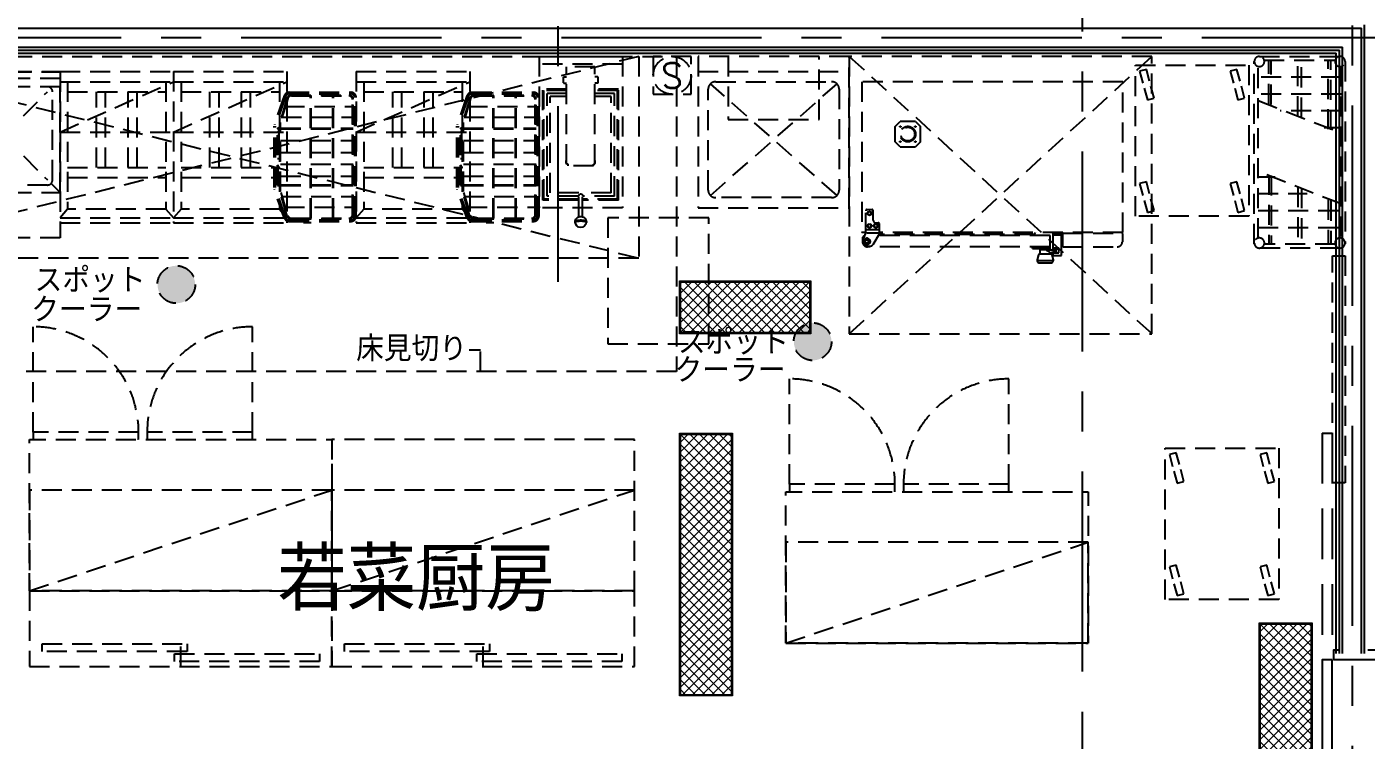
# Model space of a CAD drawing. Extents: x -119186 to 81195, y 1816 to 147180.
# Drawn here: x 35220 to 40532, y 22345 to 25175 of the extents above; entities that cross this region are included whole.
import ezdxf
from ezdxf.enums import TextEntityAlignment as Align

# ---------------------------------------------------------------- set-up
doc = ezdxf.new("R2010")
doc.units = 0
doc.header["$LTSCALE"] = 12.7
doc.header["$MEASUREMENT"] = 0
for name, pattern in [('CENTER', [2, 1.25, -0.25, 0.25, -0.25]), ('HIDDEN', [4.724409, 3.149606, -1.574803]), ('HIDDEN2', [0.1875, 0.125, -0.0625])]:
    doc.linetypes.add(name, pattern=pattern)
for name, color, linetype in [('80_SHELL_TEXT', 7, 'CONTINUOUS'), ('A_建築', 8, 'CONTINUOUS'), ('A_建築（建具）', 2, 'CONTINUOUS'), ('A_建築（新設・仕上げ）', 2, 'CONTINUOUS'), ('A_建築（軽鉄下地）', 8, 'CONTINUOUS'), ('A_通り芯', 8, 'CENTER'), ('冷設', 8, 'HIDDEN')]:
    doc.layers.add(name, color=color, linetype=linetype)
doc.styles.add('KANJI', font='simplex', dxfattribs={"bigfont": 'bigfont'})
doc.styles.get("Standard").update_dxf_attribs({"font": 'txt', "bigfont": 'BIGFONT.SHX'})

msp = doc.modelspace()

# ---------------------------------------------------------------- hatches: boundary and pattern name
at = {"layer": 'A_建築', "linetype": 'Continuous', "lineweight": 0}
h = msp.add_hatch(dxfattribs=at)
h.set_pattern_fill('ANSI37', color=256, scale=220)
h.set_pattern_definition([(45, (12466.3, -6399.344), (-19.445436, 19.445436), []), (135, (12466.3, -6399.344), (-19.445436, -19.445436), [])])
h.paths.add_polyline_path([(38076.22, 24162.84), (37813.26, 24162.84), (37813.26, 23962.84), (38076.22, 23962.84)])
h.paths.add_polyline_path([(38324.26, 24162.84), (38076.22, 24162.84), (38076.22, 23962.84), (38324.26, 23962.84)])
h = msp.add_hatch(dxfattribs=at)
h.set_pattern_fill('ANSI37', color=256, scale=220, angle=90)
h.set_pattern_definition([(135, (68375.442, -2300.17), (-19.445436, -19.445436), []), (225, (68375.442, -2300.17), (19.445436, -19.445436), [])])
h.paths.add_polyline_path([(37813.26, 23309.75), (37813.26, 22525.79), (38013.26, 22525.79), (38013.26, 23309.75)])
h.paths.add_polyline_path([(37813.26, 23557.79), (37813.26, 23309.75), (38013.26, 23309.75), (38013.26, 23557.79)])
h = msp.add_hatch(dxfattribs=at)
h.set_pattern_fill('ANSI37', color=256, scale=220, angle=90)
h.set_pattern_definition([(135, (70674.786, -3052.284), (-19.445436, -19.445436), []), (225, (70674.786, -3052.284), (19.445436, -19.445436), [])])
h.paths.add_polyline_path([(40112.61, 22557.63), (40112.61, 21523.68), (40312.61, 21523.68), (40312.61, 22557.63)])
h.paths.add_polyline_path([(40112.61, 22805.68), (40112.61, 22557.63), (40312.61, 22557.63), (40312.61, 22805.68)])
at = {"layer": '冷設', "linetype": 'HIDDEN2', "ltscale": 50}
h = msp.add_hatch(color=8, dxfattribs=at)
h.dxf.hatch_style = 1
edge = h.paths.add_edge_path()
edge.add_arc((35812.82, 24153.02), 74.65, 0, 360)
h = msp.add_hatch(color=8, dxfattribs=at)
h.dxf.hatch_style = 1
edge = h.paths.add_edge_path()
edge.add_arc((38336.78, 23926.51), 74.65, 0, 360)

# ---------------------------------------------------------------- linework, layer by layer
at = {"layer": 'A_建築', "linetype": 'Continuous', "lineweight": 0}
for points in [[(37808.26, 24167.84), (38329.26, 24167.84), (38329.26, 23957.84), (37808.26, 23957.84)], [(37811.26, 24164.84), (38326.26, 24164.84), (38326.26, 23960.84), (37811.26, 23960.84)], [(37813.26, 24162.84), (38324.26, 24162.84), (38324.26, 23962.84), (37813.26, 23962.84)], [(37808.26, 23562.79), (38018.26, 23562.79), (38018.26, 22520.79), (37808.26, 22520.79)], [(37811.26, 22523.79), (37811.26, 23559.79), (38015.26, 23559.79), (38015.26, 22523.79)], [(37813.26, 22525.79), (37813.26, 23557.79), (38013.26, 23557.79), (38013.26, 22525.79)], [(40107.61, 22810.68), (40317.61, 22810.68), (40317.61, 21518.68), (40107.61, 21518.68)], [(40110.61, 21521.68), (40110.61, 22807.68), (40314.61, 22807.68), (40314.61, 21521.68)], [(40112.61, 21523.68), (40112.61, 22805.68), (40312.61, 22805.68), (40312.61, 21523.68)]]:
    msp.add_lwpolyline(points, close=True, dxfattribs=at)
at = {"layer": 'A_建築（建具）'}
msp.add_line((40357.16, 23563.87), (40397.16, 23563.87), dxfattribs=at)
at = {"layer": 'A_建築（建具）', "linetype": 'HIDDEN', "ltscale": 5}
for p, q in [((40357.16, 23563.87), (40357.16, 22738.87)), ((40397.16, 23563.87), (40397.16, 22738.87))]:
    msp.add_line(p, q, dxfattribs=at)
at = {"layer": 'A_建築（建具）', "ltscale": 5}
msp.add_lwpolyline([(40538.66, 22703.87), (40733.66, 22703.87), (40733.66, 22678.87), (40677.66, 22678.87), (40677.66, 22663.87), (40403.66, 22663.87), (40403.66, 22703.87), (40428.66, 22703.87)], dxfattribs=at)
at = {"layer": 'A_建築（建具）'}
msp.add_lwpolyline([(40397.16, 22663.87), (40357.16, 22663.87), (40357.16, 21763.87), (40397.16, 21763.87)], close=True, dxfattribs=at)
at = {"layer": 'A_建築（新設・仕上げ）'}
for p, q in [((40526.16, 22688.87), (40526.16, 25182.64)), ((33351.72, 25082.64), (40426.16, 25082.64)), ((40426.16, 22688.87), (40426.16, 25082.64)), ((33364.22, 25070.14), (40413.66, 25070.14)), ((40413.66, 22688.87), (40413.66, 25070.14))]:
    msp.add_line(p, q, dxfattribs=at)
at = {"layer": 'A_建築（軽鉄下地）', "color": 8, "ltscale": 50}
for p, q in [((32583.66, 25170.14), (40513.66, 25170.14)), ((40513.66, 22688.87), (40513.66, 25170.14)), ((32658.66, 25095.14), (40438.66, 25095.14)), ((40438.66, 22688.87), (40438.66, 25095.14))]:
    msp.add_line(p, q, dxfattribs=at)
at = {"layer": 'A_通り芯', "color": 8, "ltscale": 50}
for p, q in [((39406.16, 51351.05), (39406.16, 14056.3)), ((37326.16, 29940.99), (37326.16, 24163.8)), ((40476.16, 29942.77), (40476.16, 14056.3)), ((32260.2, 25132.64), (41279.44, 25132.64))]:
    msp.add_line(p, q, dxfattribs=at)
at = {"layer": '冷設', "color": 8, "linetype": 'HIDDEN2', "ltscale": 50}
for p, q in [((37646.66, 25057.64), (34446.66, 24257.64)), ((34446.66, 25057.64), (37646.66, 24257.64)), ((34446.66, 25057.64), (37646.66, 25057.64)), ((34446.66, 25057.64), (37796.66, 25057.64)), ((37251.66, 25057.64), (37251.66, 24457.64)), ((37251.66, 25057.64), (37582.16, 25057.64)), ((37582.16, 25027.64), (37251.66, 25027.64)), ((37582.16, 25057.64), (37582.16, 24457.64)), ((37646.66, 25057.64), (37646.66, 24257.64)), ((37854.67, 25057.64), (37704.67, 25057.64)), ((37704.67, 25057.64), (37704.67, 24907.64)), ((37796.66, 25057.64), (37796.66, 23807.64)), ((37854.67, 24907.64), (37854.67, 25057.64)), ((37882.16, 25057.64), (37882.16, 24457.64)), ((38482.16, 25057.64), (37882.16, 25057.64)), ((37882.16, 25057.64), (37882.16, 24457.64)), ((38362.16, 25057.64), (38002.16, 25057.64)), ((38002.16, 25057.64), (38002.16, 24807.64)), ((38362.16, 24807.64), (38362.16, 25057.64)), ((38482.16, 23957.64), (39682.16, 25057.64)), ((38482.16, 25057.64), (39682.16, 23957.64)), ((38482.16, 25057.64), (38482.16, 23957.64)), ((39682.16, 25057.64), (38482.16, 25057.64)), ((38482.16, 24457.64), (38482.16, 25057.64)), ((39617.16, 24423.76), (39617.16, 25023.76)), ((39617.16, 25023.76), (40067.16, 25023.76)), ((39682.16, 23957.64), (39682.16, 25057.64)), ((40067.16, 25023.76), (40067.16, 24423.76)), ((40088.61, 24314.64), (40088.61, 25037.64)), ((40108.61, 25057.64), (40428.61, 25057.64)), ((40127.97, 25042.64), (40409.24, 25042.64)), ((40145.76, 24869.92), (40145.76, 25042.64)), ((40155.76, 24866.9), (40155.76, 25042.64)), ((40261.11, 24820.63), (40261.11, 25042.64)), ((40276.11, 24816.11), (40276.11, 25042.64)), ((40381.46, 24769.84), (40381.46, 25042.64)), ((40391.46, 24766.82), (40391.46, 25042.64)), ((40448.61, 25037.64), (40448.61, 24314.64)), ((34801.66, 24996.64), (35351.66, 24996.64)), ((35351.66, 24970.8), (34801.66, 24970.8)), ((34802.66, 24997.64), (35351.66, 24997.64)), ((35351.66, 24997.64), (35801.66, 24997.64)), ((35351.66, 24997.64), (35351.66, 24397.64)), ((35351.66, 24996.64), (35351.66, 24337.64)), ((35801.66, 24997.64), (35801.66, 24397.64)), ((35801.66, 24997.64), (36251.66, 24997.64)), ((35801.66, 24997.64), (35801.66, 24397.64)), ((36251.66, 24997.64), (36251.66, 24397.64)), ((36526.66, 24997.64), (36976.66, 24997.64)), ((36526.66, 24997.64), (36526.66, 24397.64)), ((36976.66, 24997.64), (36976.66, 24397.64)), ((37349.41, 24977.27), (37348.16, 24976.02)), ((37348.16, 24953.52), (37348.16, 24976.02)), ((37349.41, 24977.27), (37360.66, 24977.27)), ((37473.16, 25016.82), (37360.66, 25016.82)), ((37360.66, 24630.34), (37360.66, 25016.82)), ((37473.16, 24630.34), (37473.16, 25016.82)), ((37484.41, 24977.27), (37473.16, 24977.27)), ((37484.41, 24977.27), (37485.66, 24976.02)), ((37485.66, 24953.52), (37485.66, 24976.02)), ((37882.16, 24997.64), (38482.16, 24997.64)), ((39660.34, 25006.34), (39633.8, 24999.23)), ((39633.8, 24999.23), (39646.43, 24952.11)), ((39672.96, 24959.22), (39660.34, 25006.34)), ((40019.59, 25006.34), (39993.06, 24999.23)), ((39993.06, 24999.23), (40005.68, 24952.11)), ((40032.22, 24959.22), (40019.59, 25006.34)), ((40103.61, 24337), (40103.61, 25018.27)), ((40433.61, 24975.64), (40103.61, 24975.64)), ((40433.61, 25018.27), (40433.61, 24337)), ((35351.66, 24937.64), (34802.66, 24937.64)), ((35206.23, 24822.21), (35301.66, 24917.64)), ((35321.66, 24567.64), (35321.66, 24917.64)), ((35351.66, 24957.64), (35801.66, 24957.64)), ((35351.66, 24757.64), (35801.66, 24957.64)), ((35351.66, 24517.64), (35351.66, 24937.64)), ((35381.66, 24957.64), (35381.66, 24451.64)), ((35381.66, 24917.64), (35771.66, 24917.64)), ((35496.21, 24617.64), (35496.21, 24917.64)), ((35532.11, 24617.64), (35532.11, 24917.64)), ((35621.21, 24617.64), (35621.21, 24917.64)), ((35657.11, 24617.64), (35657.11, 24917.64)), ((35771.66, 24957.64), (35771.66, 24451.64)), ((35801.66, 24957.64), (36251.66, 24957.64)), ((35801.66, 24757.64), (36251.66, 24957.64)), ((35831.66, 24957.64), (35831.66, 24451.64)), ((35831.66, 24917.64), (36221.66, 24917.64)), ((35946.21, 24617.64), (35946.21, 24917.64)), ((35982.11, 24617.64), (35982.11, 24917.64)), ((36071.21, 24617.64), (36071.21, 24917.64)), ((36107.11, 24617.64), (36107.11, 24917.64)), ((36221.66, 24957.64), (36221.66, 24451.64)), ((36526.66, 24957.64), (36976.66, 24957.64)), ((36526.66, 24757.64), (36976.66, 24957.64)), ((36556.66, 24957.64), (36556.66, 24451.64)), ((36556.66, 24917.64), (36946.66, 24917.64)), ((36671.21, 24617.64), (36671.21, 24917.64)), ((36707.11, 24617.64), (36707.11, 24917.64)), ((36796.21, 24617.64), (36796.21, 24917.64)), ((36832.11, 24617.64), (36832.11, 24917.64)), ((36946.66, 24957.64), (36946.66, 24451.64)), ((37360.66, 24927.27), (37266.66, 24927.27)), ((37266.66, 24487.52), (37266.66, 24927.27)), ((37360.66, 24923.27), (37270.66, 24923.27)), ((37270.66, 24491.52), (37270.66, 24923.27)), ((37348.16, 24953.52), (37349.41, 24952.27)), ((37349.41, 24952.27), (37360.66, 24952.27)), ((37484.41, 24952.27), (37473.16, 24952.27)), ((37567.16, 24927.27), (37473.16, 24927.27)), ((37563.16, 24923.27), (37473.16, 24923.27)), ((37485.66, 24953.52), (37484.41, 24952.27)), ((37563.16, 24491.52), (37563.16, 24923.27)), ((37567.16, 24487.52), (37567.16, 24927.27)), ((37922.16, 24527.64), (37922.16, 24927.64)), ((37930.94, 24506.43), (38433.37, 24948.85)), ((38433.37, 24506.43), (37930.94, 24948.85)), ((37952.16, 24957.64), (38412.16, 24957.64)), ((38442.16, 24927.64), (38442.16, 24527.64)), ((39567.16, 24957.64), (38532.16, 24957.64)), ((38532.16, 24957.64), (38532.16, 24359.64)), ((39567.16, 24359.64), (39567.16, 24957.64)), ((39651.69, 24932.46), (39664.32, 24885.35)), ((39690.85, 24892.46), (39678.23, 24939.57)), ((40010.95, 24932.46), (40023.57, 24885.35)), ((40050.11, 24892.46), (40037.48, 24939.57)), ((36240.38, 24901.21), (36201.66, 24787.72)), ((36246.06, 24899.27), (36207.34, 24785.79)), ((36252.79, 24893.79), (36224.36, 24800.27)), ((36255.02, 24890.79), (36227.3, 24799.61)), ((36260.26, 24915.43), (36505.42, 24915.43)), ((36260.26, 24909.43), (36505.42, 24909.43)), ((36267.15, 24904.43), (36498.1, 24904.43)), ((36269.37, 24901.43), (36496.6, 24901.43)), ((36344.8, 24415.93), (36344.8, 24901.43)), ((36347.8, 24415.93), (36347.8, 24901.43)), ((36433.11, 24415.93), (36433.11, 24901.43)), ((36436.11, 24415.93), (36436.11, 24901.43)), ((36511.6, 24430.93), (36511.6, 24886.43)), ((36514.6, 24429.43), (36514.6, 24887.93)), ((36520.42, 24424.43), (36520.42, 24894.43)), ((36526.42, 24424.43), (36526.42, 24894.43)), ((36965.38, 24901.21), (36926.66, 24787.72)), ((36971.06, 24899.27), (36932.34, 24785.79)), ((36977.79, 24893.79), (36949.36, 24800.27)), ((36980.02, 24890.79), (36952.3, 24799.61)), ((36985.26, 24915.43), (37230.42, 24915.43)), ((36985.26, 24909.43), (37230.42, 24909.43)), ((36992.15, 24904.43), (37223.1, 24904.43)), ((36994.37, 24901.43), (37221.6, 24901.43)), ((37069.8, 24415.93), (37069.8, 24901.43)), ((37072.8, 24415.93), (37072.8, 24901.43)), ((37158.11, 24415.93), (37158.11, 24901.43)), ((37161.11, 24415.93), (37161.11, 24901.43)), ((37236.6, 24430.93), (37236.6, 24886.43)), ((37239.6, 24429.43), (37239.6, 24887.93)), ((37245.42, 24424.43), (37245.42, 24894.43)), ((37251.42, 24424.43), (37251.42, 24894.43)), ((37360.66, 24910.77), (37283.16, 24910.77)), ((37283.16, 24504.02), (37283.16, 24910.77)), ((37360.66, 24898.27), (37295.66, 24898.27)), ((37295.66, 24516.52), (37295.66, 24898.27)), ((37550.66, 24910.77), (37473.16, 24910.77)), ((37538.16, 24898.27), (37473.16, 24898.27)), ((37538.16, 24516.52), (37538.16, 24898.27)), ((37550.66, 24504.02), (37550.66, 24910.77)), ((37704.67, 24907.64), (37854.67, 24907.64)), ((39664.32, 24885.35), (39690.85, 24892.46)), ((40023.57, 24885.35), (40050.11, 24892.46)), ((40433.61, 24908.64), (40103.61, 24908.64)), ((40103.61, 24882.64), (40433.61, 24754.1)), ((36229.27, 24816.43), (36514.6, 24816.43)), ((36242.41, 24859.63), (36514.6, 24859.63)), ((36954.27, 24816.43), (37239.6, 24816.43)), ((36967.41, 24859.63), (37239.6, 24859.63)), ((40433.61, 24841.64), (40191.49, 24841.64)), ((35351.66, 24757.64), (35801.66, 24757.64)), ((35801.66, 24757.64), (36251.66, 24757.64)), ((36200.54, 24537.91), (36200.54, 24780.94)), ((36206.54, 24537.91), (36206.54, 24780.94)), ((36214.3, 24546.93), (36214.3, 24771.93)), ((36214.3, 24759.73), (36223.65, 24759.73)), ((36215.8, 24773.43), (36223.65, 24773.43)), ((36215.8, 24770.43), (36223.65, 24770.43)), ((36217.3, 24548.43), (36217.3, 24770.43)), ((36220.66, 24718.37), (36220.66, 24776.91)), ((36223.65, 24521.88), (36223.65, 24795.47)), ((36226.65, 24522.1), (36226.65, 24795.25)), ((36226.65, 24773.43), (36514.6, 24773.43)), ((36226.65, 24770.43), (36514.6, 24770.43)), ((36526.66, 24757.64), (36976.66, 24757.64)), ((36925.54, 24537.91), (36925.54, 24780.94)), ((36931.54, 24537.91), (36931.54, 24780.94)), ((36939.3, 24546.93), (36939.3, 24771.93)), ((36939.3, 24759.73), (36948.65, 24759.73)), ((36940.8, 24773.43), (36948.65, 24773.43)), ((36940.8, 24770.43), (36948.65, 24770.43)), ((36942.3, 24548.43), (36942.3, 24770.43)), ((36945.66, 24718.37), (36945.66, 24776.91)), ((36948.65, 24521.88), (36948.65, 24795.47)), ((36951.65, 24522.1), (36951.65, 24795.25)), ((36951.65, 24773.43), (37239.6, 24773.43)), ((36951.65, 24770.43), (37239.6, 24770.43)), ((38002.16, 24807.64), (38362.16, 24807.64)), ((38664.16, 24779.64), (38684.16, 24799.64)), ((38664.16, 24719.64), (38664.16, 24779.64)), ((38744.16, 24799.64), (38684.16, 24799.64)), ((38744.16, 24799.64), (38764.16, 24779.64)), ((38764.16, 24719.64), (38764.16, 24779.64)), ((40433.61, 24774.64), (40365.55, 24774.64)), ((36214.3, 24724.33), (36223.65, 24724.33)), ((36226.65, 24724.33), (36514.6, 24724.33)), ((36939.3, 24724.33), (36948.65, 24724.33)), ((36951.65, 24724.33), (37239.6, 24724.33)), ((38684.16, 24699.64), (38664.16, 24719.64)), ((38764.16, 24719.64), (38744.16, 24699.64)), ((35206.23, 24663.07), (35301.66, 24567.64)), ((36214.3, 24688.93), (36223.65, 24688.93)), ((36214.3, 24653.53), (36223.65, 24653.53)), ((36226.65, 24677.13), (36514.6, 24677.13)), ((36939.3, 24688.93), (36948.65, 24688.93)), ((36939.3, 24653.53), (36948.65, 24653.53)), ((36951.65, 24677.13), (37239.6, 24677.13)), ((38684.16, 24699.64), (38744.16, 24699.64)), ((35381.66, 24617.64), (35771.66, 24617.64)), ((35831.66, 24617.64), (36221.66, 24617.64)), ((36214.3, 24618.13), (36223.65, 24618.13)), ((36226.65, 24629.93), (36514.6, 24629.93)), ((36556.66, 24617.64), (36946.66, 24617.64)), ((36939.3, 24618.13), (36948.65, 24618.13)), ((36951.65, 24629.93), (37239.6, 24629.93)), ((37359.41, 24634.77), (37359.41, 24644.77)), ((37359.41, 24634.77), (37360.66, 24633.52)), ((37366.91, 24630.34), (37360.66, 24630.34)), ((37366.91, 24624.09), (37366.91, 24630.34)), ((37466.91, 24624.09), (37366.91, 24624.09)), ((37473.16, 24630.34), (37466.91, 24630.34)), ((37466.91, 24624.09), (37466.91, 24630.34)), ((37474.41, 24634.77), (37473.16, 24633.52)), ((37474.41, 24634.77), (37474.41, 24644.77)), ((40433.61, 24472.64), (40103.61, 24601.17)), ((35301.66, 24547.64), (34851.66, 24547.64)), ((35351.66, 24517.64), (35315.8, 24553.5)), ((35381.66, 24577.64), (35771.66, 24577.64)), ((35831.66, 24577.64), (36221.66, 24577.64)), ((36214.3, 24582.73), (36223.65, 24582.73)), ((36215.8, 24548.43), (36223.65, 24548.43)), ((36215.8, 24545.43), (36223.65, 24545.43)), ((36226.65, 24582.73), (36514.6, 24582.73)), ((36226.65, 24548.43), (36514.6, 24548.43)), ((36226.65, 24545.43), (36514.6, 24545.43)), ((36556.66, 24577.64), (36946.66, 24577.64)), ((36939.3, 24582.73), (36948.65, 24582.73)), ((36940.8, 24548.43), (36948.65, 24548.43)), ((36940.8, 24545.43), (36948.65, 24545.43)), ((36951.65, 24582.73), (37239.6, 24582.73)), ((36951.65, 24548.43), (37239.6, 24548.43)), ((36951.65, 24545.43), (37239.6, 24545.43)), ((39660.34, 24560.23), (39633.8, 24553.12)), ((39633.8, 24553.12), (39646.43, 24506.01)), ((39672.96, 24513.12), (39660.34, 24560.23)), ((40019.59, 24560.23), (39993.06, 24553.12)), ((39993.06, 24553.12), (40005.68, 24506.01)), ((40032.22, 24513.12), (40019.59, 24560.23)), ((40103.61, 24580.64), (40171.67, 24580.64)), ((40145.76, 24588.46), (40145.76, 24312.64)), ((40155.76, 24585.44), (40155.76, 24312.64)), ((34801.66, 24517.64), (35351.66, 24517.64)), ((36240.38, 24417.65), (36201.66, 24531.13)), ((36246.06, 24419.58), (36207.34, 24533.07)), ((36252.47, 24424.63), (36224.36, 24517.08)), ((36227.3, 24517.74), (36255.02, 24426.56)), ((36228.82, 24502.43), (36514.6, 24502.43)), ((36965.38, 24417.65), (36926.66, 24531.13)), ((36971.06, 24419.58), (36932.34, 24533.07)), ((36977.47, 24424.63), (36949.36, 24517.08)), ((36952.3, 24517.74), (36980.02, 24426.56)), ((36953.82, 24502.43), (37239.6, 24502.43)), ((37409.41, 24504.02), (37283.16, 24504.02)), ((37409.41, 24516.52), (37295.66, 24516.52)), ((37409.41, 24505.25), (37409.98, 24508.13)), ((37409.41, 24421.58), (37409.41, 24505.25)), ((37409.98, 24508.13), (37411.6, 24510.56)), ((37411.6, 24510.56), (37414.04, 24512.18)), ((37414.04, 24512.18), (37416.91, 24512.75)), ((37416.91, 24512.75), (37419.77, 24512.18)), ((37419.77, 24512.18), (37422.21, 24510.56)), ((37422.21, 24510.56), (37423.83, 24508.13)), ((37423.83, 24508.13), (37424.41, 24505.25)), ((37538.16, 24516.52), (37424.41, 24516.52)), ((37424.41, 24421.58), (37424.41, 24505.25)), ((37550.66, 24504.02), (37424.41, 24504.02)), ((38412.16, 24497.64), (37952.16, 24497.64)), ((39690.85, 24446.35), (39678.23, 24493.46)), ((40050.11, 24446.35), (40037.48, 24493.46)), ((40103.61, 24513.64), (40297.72, 24513.64)), ((40261.11, 24539.17), (40261.11, 24312.64)), ((40276.11, 24534.64), (40276.11, 24312.64)), ((35381.66, 24451.64), (35351.66, 24417.64)), ((35771.66, 24451.64), (35381.66, 24451.64)), ((35771.66, 24451.64), (35801.66, 24417.64)), ((35831.66, 24451.64), (35801.66, 24417.64)), ((36221.66, 24451.64), (35831.66, 24451.64)), ((36221.66, 24451.64), (36251.66, 24417.64)), ((36241.95, 24459.23), (36514.6, 24459.23)), ((36556.66, 24451.64), (36526.66, 24417.64)), ((36946.66, 24451.64), (36556.66, 24451.64)), ((36946.66, 24451.64), (36976.66, 24417.64)), ((36966.95, 24459.23), (37239.6, 24459.23)), ((37582.16, 24457.64), (37251.66, 24457.64)), ((37409.41, 24487.52), (37266.66, 24487.52)), ((37409.41, 24491.52), (37270.66, 24491.52)), ((37582.16, 24457.64), (37419.28, 24457.64)), ((37563.16, 24491.52), (37424.41, 24491.52)), ((37567.16, 24487.52), (37424.41, 24487.52)), ((37882.16, 24457.64), (38482.16, 24457.64)), ((38547.16, 24357.57), (38547.16, 24445.64)), ((38552.16, 24450.64), (38572.16, 24450.64)), ((38555.66, 24439.39), (38562.16, 24443.14)), ((38555.66, 24431.89), (38555.66, 24439.39)), ((38562.16, 24443.14), (38568.66, 24439.39)), ((38568.66, 24431.89), (38568.66, 24439.39)), ((38577.16, 24407.64), (38577.16, 24445.64)), ((39651.69, 24486.35), (39664.32, 24439.24)), ((39664.32, 24439.24), (39690.85, 24446.35)), ((40010.95, 24486.35), (40023.57, 24439.24)), ((40023.57, 24439.24), (40050.11, 24446.35)), ((40103.61, 24446.64), (40433.61, 24446.64)), ((40381.46, 24488.37), (40381.46, 24312.64)), ((40391.46, 24485.36), (40391.46, 24312.64)), ((35351.66, 24417.64), (35801.66, 24417.64)), ((35351.66, 24397.64), (35801.66, 24397.64)), ((35801.66, 24417.64), (36251.66, 24417.64)), ((35801.66, 24397.64), (36251.66, 24397.64)), ((36260.26, 24409.43), (36505.42, 24409.43)), ((36260.26, 24403.43), (36505.42, 24403.43)), ((36268.26, 24412.93), (36498.1, 24412.93)), ((36269.37, 24415.93), (36496.6, 24415.93)), ((36317.15, 24399.64), (36347.15, 24399.64)), ((36526.66, 24417.64), (36976.66, 24417.64)), ((36526.66, 24397.64), (36976.66, 24397.64)), ((36985.26, 24409.43), (37230.42, 24409.43)), ((36985.26, 24403.43), (37230.42, 24403.43)), ((36993.26, 24412.93), (37223.1, 24412.93)), ((36994.37, 24415.93), (37221.6, 24415.93)), ((37042.15, 24399.64), (37072.15, 24399.64)), ((37394.41, 24403.12), (37394.56, 24403.79)), ((37394.41, 24399.5), (37394.41, 24403.12)), ((37394.42, 24399.29), (37394.49, 24400)), ((37394.69, 24398.57), (37394.42, 24399.29)), ((37394.49, 24400), (37394.91, 24400.72)), ((37394.56, 24403.79), (37395.01, 24404.46)), ((37395.3, 24397.87), (37394.69, 24398.57)), ((37394.91, 24400.72), (37395.66, 24401.41)), ((37395.01, 24404.46), (37395.76, 24405.11)), ((37396.83, 24392.63), (37395.05, 24400.87)), ((37395.25, 24404.68), (37396.14, 24408.44)), ((37395.66, 24401.41), (37396.73, 24402.07)), ((37395.76, 24405.11), (37396.8, 24405.73)), ((37396.14, 24408.44), (37397.7, 24411.95)), ((37396.73, 24402.07), (37398.11, 24402.7)), ((37396.8, 24405.73), (37398.11, 24406.32)), ((37401.6, 24385.69), (37396.83, 24392.63)), ((37397.7, 24411.95), (37399.89, 24415.12)), ((37398.11, 24406.32), (37399.67, 24406.86)), ((37398.11, 24402.7), (37399.78, 24403.27)), ((37399.67, 24406.86), (37401.47, 24407.35)), ((37399.78, 24403.27), (37401.71, 24403.79)), ((37399.89, 24415.12), (37402.62, 24417.84)), ((37401.47, 24407.35), (37403.47, 24407.79)), ((37408.64, 24381.07), (37401.6, 24385.69)), ((37401.71, 24403.79), (37403.86, 24404.24)), ((37402.62, 24417.84), (37405.8, 24420)), ((37403.47, 24407.79), (37405.66, 24408.16)), ((37403.86, 24404.24), (37406.23, 24404.62)), ((37405.66, 24408.16), (37407.99, 24408.47)), ((37405.8, 24420), (37409.32, 24421.56)), ((37406.23, 24404.62), (37408.75, 24404.92)), ((37407.99, 24408.47), (37410.45, 24408.7)), ((37408.75, 24404.92), (37411.4, 24405.14)), ((37409.32, 24421.56), (37413.07, 24422.43)), ((37410.45, 24408.7), (37413, 24408.85)), ((37411.4, 24405.14), (37414.13, 24405.27)), ((37413, 24408.85), (37415.6, 24408.94)), ((37413.07, 24422.43), (37416.9, 24422.6)), ((37414.13, 24405.27), (37416.91, 24405.32)), ((37415.6, 24408.94), (37418.21, 24408.94)), ((37416.91, 24405.32), (37419.68, 24405.27)), ((37416.92, 24422.6), (37420.74, 24422.43)), ((37418.21, 24408.94), (37420.81, 24408.85)), ((37419.68, 24405.27), (37422.41, 24405.14)), ((37420.74, 24422.43), (37424.49, 24421.55)), ((37420.81, 24408.85), (37423.36, 24408.7)), ((37422.41, 24405.14), (37425.06, 24404.92)), ((37423.36, 24408.7), (37425.82, 24408.47)), ((37424.49, 24421.55), (37428.01, 24420)), ((37425.06, 24404.92), (37427.58, 24404.62)), ((37432.21, 24385.69), (37425.17, 24381.07)), ((37425.82, 24408.47), (37428.16, 24408.16)), ((37427.58, 24404.62), (37429.94, 24404.24)), ((37428.01, 24420), (37431.19, 24417.83)), ((37428.16, 24408.16), (37430.34, 24407.79)), ((37429.94, 24404.24), (37432.11, 24403.79)), ((37430.34, 24407.79), (37432.35, 24407.35)), ((37431.19, 24417.83), (37433.91, 24415.12)), ((37432.11, 24403.79), (37434.04, 24403.27)), ((37436.98, 24392.63), (37432.21, 24385.69)), ((37432.35, 24407.35), (37434.14, 24406.86)), ((37433.91, 24415.12), (37436.1, 24411.95)), ((37434.04, 24403.27), (37435.7, 24402.7)), ((37434.14, 24406.86), (37435.71, 24406.32)), ((37435.7, 24402.7), (37437.08, 24402.07)), ((37435.71, 24406.32), (37437.01, 24405.73)), ((37436.1, 24411.95), (37437.66, 24408.44)), ((37438.77, 24400.87), (37436.98, 24392.63)), ((37437.01, 24405.73), (37438.05, 24405.11)), ((37437.08, 24402.07), (37438.16, 24401.41)), ((37437.66, 24408.44), (37438.56, 24404.68)), ((37438.05, 24405.11), (37438.8, 24404.46)), ((37438.16, 24401.41), (37438.91, 24400.72)), ((37439.11, 24398.57), (37438.51, 24397.87)), ((37438.8, 24404.46), (37439.25, 24403.79)), ((37438.91, 24400.72), (37439.32, 24400)), ((37439.39, 24399.29), (37439.11, 24398.57)), ((37439.25, 24403.79), (37439.41, 24403.12)), ((37439.32, 24400), (37439.39, 24399.29)), ((37439.41, 24399.5), (37439.41, 24403.12)), ((37924.84, 24417.23), (37524.84, 24417.23)), ((37524.84, 24417.23), (37524.84, 23917.23)), ((37924.84, 23917.23), (37924.84, 24417.23)), ((38555.66, 24431.89), (38562.16, 24428.14)), ((38555.66, 24389.39), (38562.16, 24393.14)), ((38555.66, 24381.89), (38555.66, 24389.39)), ((38562.16, 24428.14), (38568.66, 24431.89)), ((38562.16, 24393.14), (38568.66, 24389.39)), ((38568.66, 24381.89), (38568.66, 24389.39)), ((38580.66, 24389.39), (38587.16, 24393.14)), ((38580.66, 24381.89), (38580.66, 24389.39)), ((38587.16, 24397.64), (38597.16, 24397.64)), ((38587.16, 24393.14), (38593.66, 24389.39)), ((38593.66, 24381.89), (38593.66, 24389.39)), ((38602.16, 24358.41), (38602.16, 24392.64)), ((40067.16, 24423.76), (39617.16, 24423.76)), ((40067.16, 24423.76), (40067.16, 24423.76)), ((35351.66, 24337.64), (34801.66, 24337.64)), ((35351.66, 24337.64), (34801.66, 24337.64)), ((35351.66, 24337.64), (34957.28, 24337.64)), ((37416.91, 24379.45), (37408.64, 24381.07)), ((37425.17, 24381.07), (37416.91, 24379.45)), ((38547.16, 24359.64), (38532.16, 24359.64)), ((38534.16, 24340.14), (38541.66, 24347.64)), ((38534.16, 24340.14), (38534.16, 24322.64)), ((38537.87, 24332.43), (38546.44, 24353.85)), ((38541.66, 24347.64), (38543.96, 24347.64)), ((38552.16, 24370.64), (38597.09, 24370.64)), ((38552.16, 24358.64), (38596.45, 24358.64)), ((38555.66, 24381.89), (38562.16, 24378.14)), ((38562.16, 24378.14), (38568.66, 24381.89)), ((38600.73, 24353.26), (38575.07, 24310.49)), ((38580.66, 24381.89), (38587.16, 24378.14)), ((38587.16, 24378.14), (38593.66, 24381.89)), ((39278.16, 24347.64), (38597.36, 24347.64)), ((39216.66, 24351.14), (38599.46, 24351.14)), ((39567.16, 24359.64), (38602.16, 24359.64)), ((39216.97, 24351.73), (39221.16, 24359.64)), ((39217.08, 24350.63), (39219.52, 24347.64)), ((39279.16, 24303.64), (39279.16, 24346.64)), ((39290.16, 24358.14), (39323.16, 24358.14)), ((39290.16, 24294.64), (39290.16, 24358.14)), ((39290.16, 24350.14), (39323.16, 24350.14)), ((39323.16, 24268.14), (39323.16, 24358.14)), ((39329.16, 24303.64), (39329.16, 24355.64)), ((39330.16, 24356.64), (39330.16, 24359.64)), ((39330.16, 24356.64), (39564.16, 24356.64)), ((39564.16, 24356.64), (39564.16, 24359.64)), ((39565.16, 24355.64), (39565.16, 24322.64)), ((40103.61, 24379.64), (40433.61, 24379.64)), ((38537.16, 24328.71), (38537.16, 24320.64)), ((38545.66, 24327.39), (38552.16, 24331.14)), ((38545.66, 24319.89), (38545.66, 24327.39)), ((38545.66, 24319.89), (38552.16, 24316.14)), ((38552.16, 24331.14), (38558.66, 24327.39)), ((38552.16, 24316.14), (38558.66, 24319.89)), ((38552.16, 24305.64), (38566.5, 24305.64)), ((39278.16, 24302.64), (38554.16, 24302.64)), ((38558.66, 24319.89), (38558.66, 24327.39)), ((39208.66, 24302.64), (39279.16, 24302.64)), ((39208.66, 24295.64), (39208.66, 24302.64)), ((39208.66, 24295.64), (39269.66, 24295.64)), ((39239.16, 24274.64), (39239.16, 24295.64)), ((39239.16, 24291.64), (39266.69, 24291.64)), ((39266.29, 24290.14), (39303.16, 24290.14)), ((39266.69, 24290.14), (39266.69, 24295.64)), ((39269.66, 24300.14), (39279.16, 24300.14)), ((39269.66, 24300.14), (39269.66, 24295.64)), ((39269.66, 24299.14), (39276.62, 24299.14)), ((39269.69, 24290.14), (39269.69, 24299.14)), ((39276.62, 24290.14), (39276.62, 24299.14)), ((39279.16, 24290.14), (39279.16, 24302.64)), ((39290.16, 24298.64), (39313.16, 24298.64)), ((39290.16, 24294.64), (39313.16, 24294.64)), ((39303.16, 24279.14), (39303.16, 24290.14)), ((39313.16, 24279.14), (39313.16, 24298.64)), ((39330.16, 24302.64), (39545.16, 24302.64)), ((40428.61, 24297.64), (40108.61, 24297.64)), ((40409.24, 24312.64), (40127.97, 24312.64)), ((37646.66, 24257.64), (34446.66, 24257.64)), ((39226.66, 24248.64), (39291.66, 24248.64)), ((39233.07, 24271.1), (39227.09, 24251.57)), ((39236.66, 24238.64), (39281.66, 24238.64)), ((39237.85, 24274.64), (39280.46, 24274.64)), ((39279.16, 24274.64), (39279.16, 24279.14)), ((39279.16, 24279.14), (39313.16, 24279.14)), ((39285.24, 24271.1), (39291.22, 24251.57)), ((39290.16, 24268.14), (39290.16, 24279.14)), ((39290.16, 24268.14), (39323.16, 24268.14)), ((40398.47, 23366.67), (40398.47, 24266.67)), ((40398.47, 24266.67), (40448.47, 24266.67)), ((40448.47, 24266.67), (40448.47, 23366.67)), ((35245.16, 23567.64, -800), (35245.16, 23985.64, -800)), ((36115.16, 23567.64, -800), (36115.16, 23985.64, -800)), ((37524.84, 23917.23), (37924.84, 23917.23)), ((38482.16, 23957.64), (39682.16, 23957.64)), ((37018.85, 23893.03), (36974.94, 23893.03)), ((37018.85, 23807.64), (37018.85, 23893.03)), ((37796.66, 23807.64), (34446.66, 23807.64)), ((38245.16, 23360.64, -800), (38245.16, 23778.64, -800)), ((39115.16, 23360.64, -800), (39115.16, 23778.64, -800)), ((35663.16, 23567.64, -800), (35245.16, 23567.64, -800)), ((35245.16, 23567.64, -800), (35245.16, 23537.64, -800)), ((35663.16, 23537.64, -800), (35663.16, 23567.64, -800)), ((36115.16, 23567.64, -800), (35697.16, 23567.64, -800)), ((35697.16, 23567.64, -800), (35697.16, 23537.64, -800)), ((36115.16, 23537.64, -800), (36115.16, 23567.64, -800)), ((37630.16, 23537.64), (36430.16, 23537.64)), ((36430.16, 23537.64), (36430.16, 22937.64)), ((37630.16, 22937.64), (37630.16, 23537.64)), ((39735.44, 22903.29), (39735.44, 23503.29)), ((39735.44, 23503.29), (40185.44, 23503.29)), ((39778.62, 23485.87), (39752.08, 23478.76)), ((39791.24, 23438.75), (39778.62, 23485.87)), ((40137.87, 23485.87), (40111.34, 23478.76)), ((40150.5, 23438.75), (40137.87, 23485.87)), ((40185.44, 23503.29), (40185.44, 22903.29)), ((39752.08, 23478.76), (39764.71, 23431.64)), ((40111.34, 23478.76), (40123.96, 23431.64)), ((39769.97, 23411.99), (39782.6, 23364.88)), ((39809.13, 23371.99), (39796.51, 23419.1)), ((40129.23, 23411.99), (40141.85, 23364.88)), ((40168.39, 23371.99), (40155.76, 23419.1)), ((35230.16, 22937.64), (36430.16, 23337.64)), ((36430.16, 23337.64), (35230.16, 23337.64)), ((35230.16, 23337.64), (35230.16, 22937.64)), ((36430.16, 22937.64), (37630.16, 23337.64)), ((36430.16, 22937.64), (36430.16, 23337.64)), ((37630.16, 23337.64), (36430.16, 23337.64)), ((36430.16, 23337.64), (36430.16, 22937.64)), ((37630.16, 22937.64), (37630.16, 23337.64)), ((38663.16, 23360.64, -800), (38245.16, 23360.64, -800)), ((38245.16, 23360.64, -800), (38245.16, 23330.64, -800)), ((38663.16, 23330.64, -800), (38663.16, 23360.64, -800)), ((39115.16, 23360.64, -800), (38697.16, 23360.64, -800)), ((38697.16, 23360.64, -800), (38697.16, 23330.64, -800)), ((39115.16, 23330.64, -800), (39115.16, 23360.64, -800)), ((39782.6, 23364.88), (39809.13, 23371.99)), ((40141.85, 23364.88), (40168.39, 23371.99)), ((40448.47, 23366.67), (40398.47, 23366.67)), ((38230.16, 22730.64), (39430.16, 23130.64)), ((39430.16, 23130.64), (38230.16, 23130.64)), ((38230.16, 23130.64), (38230.16, 22730.64)), ((39430.16, 22730.64), (39430.16, 23130.64)), ((39778.62, 23039.76), (39752.08, 23032.65)), ((39752.08, 23032.65), (39764.71, 22985.54)), ((39791.24, 22992.65), (39778.62, 23039.76)), ((40137.87, 23039.76), (40111.34, 23032.65)), ((40111.34, 23032.65), (40123.96, 22985.54)), ((40150.5, 22992.65), (40137.87, 23039.76)), ((39769.97, 22965.88), (39782.6, 22918.77)), ((39809.13, 22925.88), (39796.51, 22972.99)), ((40129.23, 22965.88), (40141.85, 22918.77)), ((40168.39, 22925.88), (40155.76, 22972.99)), ((35230.16, 22937.64), (36430.16, 22937.64)), ((36430.16, 22937.64, -4000), (35230.16, 22937.64, -4000)), ((35230.16, 22937.64, -4000), (35230.16, 22637.64, -4000)), ((36430.16, 22937.64), (37630.16, 22937.64)), ((36430.16, 22937.64), (37630.16, 22937.64)), ((37630.16, 22937.64, -4000), (36430.16, 22937.64, -4000)), ((36430.16, 22937.64, -4000), (36430.16, 22637.64, -4000)), ((36430.16, 22637.64, -4000), (36430.16, 22937.64, -4000)), ((37630.16, 22637.64, -4000), (37630.16, 22937.64, -4000)), ((40185.44, 22903.29), (39735.44, 22903.29)), ((39782.6, 22918.77), (39809.13, 22925.88)), ((40141.85, 22918.77), (40168.39, 22925.88)), ((40185.44, 22903.29), (40185.44, 22903.29)), ((35830.16, 22637.64, -3961), (35830.16, 22747.64, -3961)), ((37030.16, 22637.64, -3961), (37030.16, 22747.64, -3961)), ((35280.16, 22727.64, -3961), (35855.16, 22727.64, -3961)), ((35280.16, 22697.64, -3961), (35280.16, 22727.64, -3961)), ((35855.16, 22697.64, -3961), (35280.16, 22697.64, -3961)), ((35805.16, 22687.64, -3961), (36380.16, 22687.64, -3961)), ((35805.16, 22657.64, -3961), (35805.16, 22687.64, -3961)), ((35855.16, 22727.64, -3961), (35855.16, 22697.64, -3961)), ((36380.16, 22687.64, -3961), (36380.16, 22657.64, -3961)), ((36480.16, 22727.64, -3961), (37055.16, 22727.64, -3961)), ((36480.16, 22697.64, -3961), (36480.16, 22727.64, -3961)), ((37055.16, 22697.64, -3961), (36480.16, 22697.64, -3961)), ((37005.16, 22687.64, -3961), (37580.16, 22687.64, -3961)), ((37005.16, 22657.64, -3961), (37005.16, 22687.64, -3961)), ((37055.16, 22727.64, -3961), (37055.16, 22697.64, -3961)), ((37580.16, 22687.64, -3961), (37580.16, 22657.64, -3961)), ((38230.16, 22730.64), (39430.16, 22730.64)), ((35230.16, 22637.64, -4000), (36430.16, 22637.64, -4000)), ((36380.16, 22657.64, -3961), (35805.16, 22657.64, -3961)), ((36430.16, 22637.64, -4000), (37630.16, 22637.64, -4000)), ((37580.16, 22657.64, -3961), (37005.16, 22657.64, -3961))]:
    msp.add_line(p, q, dxfattribs=at)
for centre, radius in [((37779.67, 24982.64), 75), ((38684.1, 24779.69), 2), ((38714.16, 24749.64), 31), ((38714.16, 24749.64), 30.25), ((38714.16, 24749.64), 27.25), ((38744.21, 24779.69), 2), ((38684.1, 24719.59), 2), ((38744.21, 24719.59), 2), ((38562.16, 24435.64), 6.5), ((38562.16, 24385.64), 6.5), ((38587.16, 24385.64), 6.5), ((38552.16, 24323.64), 12.5), ((38552.16, 24323.64), 7.7), ((38552.16, 24323.64), 6.5), ((35812.82, 24153.02), 74.65), ((38336.78, 23926.51), 74.65)]:
    msp.add_circle(centre, radius, dxfattribs=at)
for centre, radius, start, end in [((40108.61, 25037.64, 10), 20, 180, 90), ((40108.61, 25037.64, 10), 20, 90, 180), ((40428.61, 25037.64, 10), 20, 90, 0), ((40428.61, 25037.64, 10), 20, 0, 90), ((35301.66, 24917.64), 20, 0, 90), ((37952.16, 24927.64), 30, 90, 180), ((38412.16, 24927.64), 30, 0, 90), ((36260.26, 24894.43), 21, 90, 161.1611), ((36260.26, 24894.43), 15, 90, 161.1611), ((36267.15, 24889.43), 15, 90, 163.08903), ((36269.37, 24886.43), 15, 90, 163.08903), ((36496.6, 24886.43), 15, 0.00001, 89.99999), ((36498.1, 24887.93), 16.5, 0, 90), ((36505.42, 24894.43), 21, 0, 90), ((36505.42, 24894.43), 15, 0, 90), ((36985.26, 24894.43), 21, 90, 161.1611), ((36985.26, 24894.43), 15, 90, 161.1611), ((36992.15, 24889.43), 15, 90, 163.08903), ((36994.37, 24886.43), 15, 90, 163.08903), ((37221.6, 24886.43), 15, 0.00001, 89.99999), ((37223.1, 24887.93), 16.5, 0, 90), ((37230.42, 24894.43), 21, 0, 90), ((37230.42, 24894.43), 15, 0, 90), ((36215.8, 24771.93), 1.5, 90, 270), ((36222.66, 24776.91), 2, 120, 180.00002), ((36940.8, 24771.93), 1.5, 90, 270), ((36947.66, 24776.91), 2, 120, 180.00002), ((36222.66, 24718.37), 2, 180.00002, 240), ((36947.66, 24718.37), 2, 180.00002, 240), ((35301.66, 24567.64), 20, 270, 0.00001), ((36215.8, 24546.93), 1.5, 90, 270), ((36940.8, 24546.93), 1.5, 90, 270), ((37952.16, 24527.64), 30, 180, 270), ((38412.16, 24527.64), 30, 270, 0), ((38552.16, 24445.64), 5, 90, 180), ((38557.16, 24435.64), 4.5, 92.60393, 267.39644), ((38567.16, 24435.64), 4.5, 272.59722, 87.40239), ((38572.16, 24445.64), 5, 0, 90), ((36260.26, 24424.43), 21, 198.8389, 270), ((36260.26, 24424.43), 15, 198.8389, 270), ((36268.26, 24429.43), 16.5, 196.91097, 270), ((36269.37, 24430.93), 15, 196.91097, 270), ((36496.6, 24430.93), 15, 270, 0.00001), ((36498.1, 24429.43), 16.5, 270, 0.00001), ((36505.42, 24424.43), 21, 270, 0.00001), ((36505.42, 24424.43), 15, 270, 0.00001), ((36985.26, 24424.43), 21, 198.8389, 270), ((36985.26, 24424.43), 15, 198.8389, 270), ((36993.26, 24429.43), 16.5, 196.91097, 270), ((36994.37, 24430.93), 15, 196.91097, 270), ((37221.6, 24430.93), 15, 270, 0.00001), ((37223.1, 24429.43), 16.5, 270, 0.00001), ((37230.42, 24424.43), 21, 270, 0.00001), ((37230.42, 24424.43), 15, 270, 0.00001), ((38557.16, 24385.64), 4.5, 92.60903, 267.39764), ((38567.16, 24385.64), 4.5, 272.59222, 87.40111), ((38587.16, 24407.64), 10, 180, 270), ((38582.16, 24385.64), 4.5, 92.60924, 267.39742), ((38592.16, 24385.64), 4.5, 272.592, 87.40132), ((38597.16, 24392.64), 5, 0, 90), ((38547.16, 24328.71), 10, 158.19859, 180), ((38537.16, 24357.57), 10, 338.19854, 0.00001), ((38552.16, 24328.64), 8, 55.77166, 124.22994), ((38592.16, 24358.41), 10, 329.03628, 0.00001), ((39217.85, 24351.26), 1, 152.10271, 219.28941), ((39278.16, 24346.64), 1, 0, 90), ((39330.16, 24355.64), 1, 90, 179.99999), ((39564.16, 24355.64), 1, 0, 90), ((40108.61, 24317.64, 10), 20, 270, 180), ((40428.61, 24317.64, 10), 20, 0, 270), ((38554.16, 24322.64), 20, 180, 270), ((38552.16, 24320.64), 15, 180, 270), ((38552.16, 24318.64), 8, 235.77007, 304.2278), ((38566.5, 24315.64), 10, 270, 329.03619), ((39266.29, 24288.64), 1.5, 90, 247.93355), ((39220.9, 24197.86), 100, 54.37064, 63.50245), ((39278.16, 24303.64), 1, 270, 0.00001), ((39286.16, 24288.64), 1.5, 90, 256.19802), ((39252.63, 24192.84), 100, 59.64888, 70.62683), ((39330.16, 24303.64), 1, 179.99999, 270), ((39545.16, 24322.64), 20, 270, 0.00001), ((40108.61, 24317.64, 10), 20, 180, 270), ((40428.61, 24317.64, 10), 20, 270, 0), ((39236.66, 24248.64), 10, 162.98202, 270), ((39237.85, 24269.64), 5, 90, 162.98202), ((39280.46, 24269.64), 5, 17.01798, 90), ((39281.66, 24248.64), 10, 270, 17.01797), ((35245.16, 23567.64, -800), 418, 355.88432, 90), ((36115.16, 23567.64, -800), 418, 90, 184.11568), ((38245.16, 23360.64, -800), 418, 355.88432, 90), ((39115.16, 23360.64, -800), 418, 90, 184.11568)]:
    msp.add_arc(centre, radius, start, end, dxfattribs=at)
for points in [[(36430.16, 22937.64), (35230.16, 22937.64), (35230.16, 23537.64), (36430.16, 23537.64)], [(39430.16, 22730.64), (38230.16, 22730.64), (38230.16, 23330.64), (39430.16, 23330.64)]]:
    msp.add_3dface(points, dxfattribs=at)

# ---------------------------------------------------------------- texts
at = {"layer": '80_SHELL_TEXT', "color": 0}
msp.add_text('若菜厨房', height=250, dxfattribs=at).set_placement((36213.63, 23108.35), align=Align.TOP_LEFT)
at = {"layer": '冷設', "color": 8, "linetype": 'HIDDEN2', "ltscale": 50, "style": 'KANJI'}
msp.add_text('S', height=100, rotation=180, dxfattribs=at).set_placement((37779.67, 24982.64), align=Align.MIDDLE)
at = {"layer": '冷設', "color": 8, "linetype": 'HIDDEN2', "ltscale": 50}
for s, p in [('スポット', (35250.72, 24120.17, 23.12)), ('クーラー', (35237.39, 24002.68, 23.12)), ('スポット', (37802.3, 23874.37, 23.12)), ('床見切り', (36526.04, 23848.6, 23.12)), ('クーラー', (37788.96, 23763.16, 23.12))]:
    msp.add_text(s, height=100, rotation=360, dxfattribs=at).set_placement(p)
at = {"layer": '冷設', "color": 8, "linetype": 'HIDDEN2', "ltscale": 50, "text_generation_flag": 2, "flags": 1}
for tag in ['O_MODEL', 'N_MODEL', 'N_NAME', 'N_WDS', 'N_DDS', 'N_HDS', 'N_BDS']:
    msp.add_attdef(tag, text='', height=0.1, rotation=90, dxfattribs=at).set_placement((39567.16, 24957.64), align=Align.MIDDLE)

doc.saveas('drawing.dxf')
